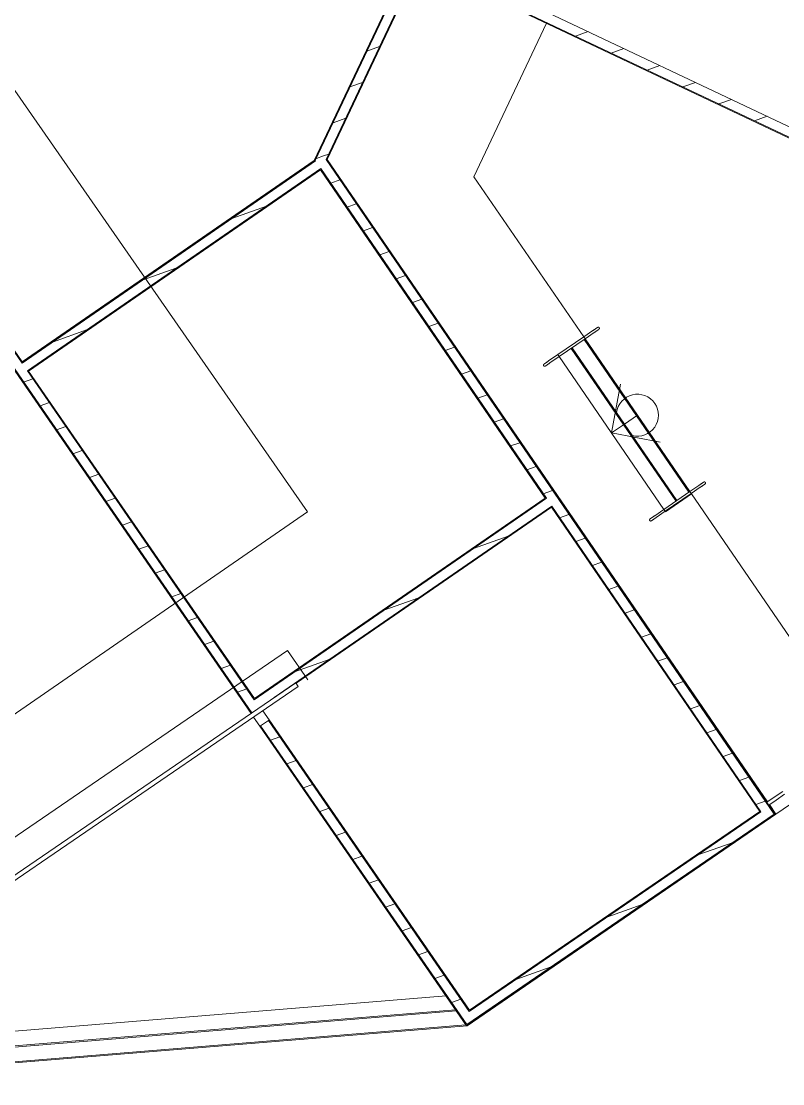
# Model space of a CAD drawing. Header units: metres. Extents: x 286532 to 329498, y 7396783 to 7466136.
# Drawn here: x 325781.35 to 325794.94, y 7397628.46 to 7397647.43 of the extents above; entities that cross this region are included whole.
import ezdxf

# ---------------------------------------------------------------- set-up
doc = ezdxf.new("R2010")
doc.units = ezdxf.units.M
doc.header["$LTSCALE"] = 10
doc.layers.get('0').update_dxf_attribs({"color": 255})
doc.layers.add('_  ARQ-AUX-001', color=1, linetype='Continuous', lineweight=5)
doc.layers.add('_AUXILIAR', color=7, linetype='Continuous', lineweight=30)

# ---------------------------------------------------------------- blocks, each defined once
blk = doc.blocks.new('ESTACAODRONE')
at = {"layer": '_  ARQ-AUX-001'}
for p, q in [((149.4208312352428, -168.4874122056807), (187.9880715914769, -187.2208361802623)), ((160.5899913973408, -178.6851790416986), (170.9488796489313, -194.0373369995505)), ((160.6107912526932, -178.689187258482), (170.9613435011124, -194.0289910305291)), ((160.8465229460271, -178.7346137166023), (166.9250237809028, -187.7431195257232)), ((166.9290679770056, -187.7222953923047), (160.867322800972, -178.7386219343171)), ((173.9199987716274, -180.5931629734114), (172.1772145238356, -184.1811017859727)), ((172.1944691057433, -184.1799104511738), (173.940045064548, -180.5862242328003)), ((172.3900210341671, -184.1664086505771), (174.0929602604592, -180.6605003587902)), ((172.4072756160749, -184.1652173148468), (174.099899002118, -180.6805466515943)), ((174.0929602604592, -180.6605003587902), (187.9137954657199, -187.3737513767555)), ((174.099899002118, -180.6805466515943), (187.9072416900308, -187.3872438929975)), ((175.0243858321337, -184.499161478132), (176.3486518828431, -181.7728426186368)), ((176.8638033333844, -182.0063933378618), (177.0909333413625, -181.927775490659)), ((173.1377718679615, -182.2378957717727), (173.3649631896058, -182.1592567017095)), ((177.4998466978672, -182.3153412922143), (177.7269802846006, -182.2367222062759)), ((178.1358900623501, -182.6242892465669), (178.3630272278387, -182.5456689218928)), ((172.8288239136363, -182.8739391362447), (173.0560152352276, -182.7953000661999)), ((178.771933426833, -182.9332372009194), (178.9990741710769, -182.8546156375097)), ((179.4079767913158, -183.2421851552719), (179.635121114315, -183.1635623531266)), ((172.5198759593112, -183.5099825007167), (172.7470672808496, -183.4313434306902)), ((180.0440201557987, -183.5511331096245), (180.2711680575532, -183.4725090687434)), ((172.1772145238356, -184.1811017859727), (166.9290679770056, -187.7222953923047)), ((172.1944691057433, -184.1799104511738), (172.1979947349173, -184.1851756181568)), ((172.2165919580899, -184.1440653677466), (172.3452415823482, -184.0995351156998)), ((172.3452415830907, -184.0995351154428), (172.4381193264715, -184.0673867951806)), ((172.3900210341671, -184.1664086505771), (180.269051362935, -195.9329353626817)), ((180.2898610541597, -195.9370532203466), (172.4072756160749, -184.1652173148468)), ((172.4072756160749, -184.1652173148468), (180.1533752184478, -195.710715174675)), ((166.9250237809028, -187.7431195257232), (172.1979947349173, -184.1851756181568)), ((167.0201100863051, -187.8840400502086), (172.2925823866972, -184.326432610862)), ((167.0409342182684, -187.888084246777), (172.2884941141238, -184.3472864832729)), ((172.2884941141238, -184.3472864832729), (176.238919567375, -190.2468432411551)), ((172.2925823866972, -184.326432610862), (176.2596997783985, -190.2509170733392)), ((172.4667760589046, -184.5865730613114), (172.6328717504229, -184.5290813814886)), ((176.9556980738416, -187.3777665160596), (175.0243858321337, -184.499161478132)), ((170.6934020795123, -185.200401439985), (171.3174754999916, -184.9843872318611)), ((172.7544062269656, -185.016119327105), (172.9205019184977, -184.9586276472774)), ((173.0420363950265, -185.4456655928986), (173.2081320865724, -185.3881739130662)), ((173.3296665630875, -185.8752118586921), (173.4957622546472, -185.817720178855)), ((169.0832967644654, -186.2868220640833), (169.7073701848715, -186.0708078559846)), ((173.6172967311484, -186.3047581244857), (173.7833924227219, -186.2472664446437)), ((173.9049268992093, -186.7343043902792), (174.0710225907966, -186.6768127104325)), ((180.150974078686, -195.7123230118304), (174.1920871977927, -186.830651040189)), ((167.4731914494184, -187.3732426881815), (168.0972648697515, -187.1572284801081)), ((174.1925570672703, -187.1638506560728), (174.3586527588714, -187.1063589762213)), ((176.9556980736729, -187.3777665164828), (176.490664708554, -187.6897664673259)), ((177.1204527516006, -187.267229391041), (176.9556980736727, -187.3777665164826)), ((176.9556980736729, -187.3777665164828), (176.9790980699862, -187.4126440188667)), ((176.979098069986, -187.4126440188665), (177.1438527479139, -187.3021068934249)), ((174.4801872353312, -187.5933969218663), (174.6462829269461, -187.5359052420101)), ((176.9790980699862, -187.4126440188667), (176.5140647048673, -187.7246439697099)), ((178.5710488524055, -190.322190085426), (176.7307619487983, -187.5792575636879)), ((178.5891639543115, -190.3149981815368), (176.7465813874151, -187.5686439946294)), ((178.8058611981687, -190.1696117762476), (176.9632786312723, -187.4232575893402)), ((178.8216806367273, -190.1589982071891), (176.9790980698308, -187.4126440193504)), ((176.490664708554, -187.689766467326), (176.3259100306261, -187.8003035927675)), ((176.3493100269394, -187.8351810951515), (176.5140647048673, -187.7246439697099)), ((176.5140647048673, -187.7246439697099), (176.490664708554, -187.6897664673259)), ((178.3566472714883, -190.4709981577471), (176.5140647049993, -187.7246439699084)), ((178.3566472714883, -190.4709981577471), (176.5140647049993, -187.7246439699084)), ((167.0201100863051, -187.8840400502086), (171.0081415942404, -193.7944126864895)), ((171.0121857904014, -193.7735885540023), (167.0409342182684, -187.888084246777)), ((174.7678174033922, -188.0229431876599), (174.9339130950209, -187.9654515077988)), ((166.9496575998046, -188.0835619322603), (167.1159088224602, -188.026016417529)), ((177.4353559884476, -189.0978210633621), (177.6061522097443, -188.2305963803083)), ((167.2390766820194, -188.5124889906631), (167.4053279046558, -188.4549434759384)), ((175.0554475714531, -188.4524894534534), (175.2215432630956, -188.3949977735876)), ((167.5284957642342, -188.9414160490659), (167.6947469868514, -188.8838705343479)), ((175.3430777395141, -188.882035719247), (175.5091734311704, -188.8245440393764)), ((177.900389353279, -188.7858211128041), (177.6678726708633, -188.9418210880831)), ((177.6678726708633, -188.9418210880831), (177.4353559884476, -189.0978210633621)), ((177.4353559884476, -189.0978210633621), (178.3025806713849, -189.2686172844842)), ((175.630707907575, -189.3115819850405), (175.7968035992451, -189.2540903051652)), ((167.817914846449, -189.3703431074687), (167.984166069047, -189.3127975927573)), ((175.9183380756359, -189.7411282508341), (176.0844337673198, -189.6836365709539)), ((168.1073339286638, -189.7992701658714), (168.2735851512426, -189.7417246511667)), ((178.8216806368227, -190.1589982065834), (178.9864353147505, -190.0484610811418)), ((168.3967530108786, -190.2281972242742), (168.5630042334383, -190.1706517095761)), ((171.0081415942404, -193.7944126864895), (176.2596997783985, -190.2509170733392)), ((176.238919567375, -190.2468432411551), (171.0121857904014, -193.7735885540023)), ((176.2059682436969, -190.1706745166276), (176.3720639353946, -190.1131828367427)), ((178.8216806368229, -190.1589982065834), (178.356647271704, -190.4709981574266)), ((178.8450806331362, -190.1938757089673), (178.3800472680172, -190.5058756598105)), ((178.849905865849, -190.2010676786304), (178.3848725006101, -190.5130676301196)), ((178.8475320611033, -190.1975295431912), (178.6150153787457, -190.3535295184702)), ((178.8216806368229, -190.1589982065834), (178.8450806331362, -190.1938757089673)), ((179.0098353110638, -190.0833385835257), (178.8450806331359, -190.1938757089673)), ((181.8046078765765, -194.6050267657265), (178.849905865849, -190.2010676786304)), ((171.3660005309503, -193.7580270422623), (176.3542874301784, -190.3921740660444)), ((171.7605003038771, -193.5099331205711), (176.3501991576632, -190.4130279384553)), ((176.3501991576632, -190.4130279384553), (180.0123985036626, -195.8821484567598)), ((176.3542874301784, -190.3921740660444), (180.0332081948873, -195.8862663144246)), ((178.6150153787457, -190.3535295184702), (178.3824986962718, -190.5095294928178)), ((168.6861720930934, -190.657124282677), (168.8524233156338, -190.5995787679855)), ((176.4935984117578, -190.6002207824212), (176.6596941034693, -190.5427291025315)), ((178.1918925937761, -190.5815352828682), (178.356647271704, -190.4709981574266)), ((178.3800472680173, -190.5058756598106), (178.2152925900894, -190.6164127852522)), ((178.3800472680172, -190.5058756598105), (178.356647271704, -190.4709981574266)), ((178.3848725006101, -190.5130676301196), (178.3800472679432, -190.5058756601065)), ((174.9503745596779, -191.1343859422016), (175.5744479801658, -190.9183717340747)), ((176.7812285798188, -191.0297670482147), (176.947324271544, -190.9722753683203)), ((168.9755911753082, -191.0860513410798), (169.1418423978295, -191.028505826395)), ((169.265010257523, -191.5149783994825), (169.4312614800251, -191.4574328848044)), ((177.0688587478797, -191.4593133140083), (177.2349544396188, -191.401821634109)), ((169.5544293397378, -191.9439054578853), (169.7206805622207, -191.8863599432138)), ((177.3564889159406, -191.8888595798018), (177.5225846076935, -191.8313678998978)), ((173.3402692450122, -192.2208065661679), (173.9643426651915, -192.0047923581478)), ((169.8438484219526, -192.3728325162881), (170.0100996444163, -192.3152870016232)), ((177.6441190840016, -192.3184058455954), (177.8102147757683, -192.2609141656866)), ((177.9317492520625, -192.7479521113889), (178.097844943843, -192.6904604314754)), ((170.133267504147, -192.8017595746979), (170.2995187266119, -192.7442140600326)), ((171.6110008500982, -192.9214624422596), (161.8179939029804, -199.4789964227418)), ((171.9664256361204, -193.4522530426672), (171.6110008500982, -192.9214624422596)), ((171.7301639303464, -193.3072271901342), (172.3542373502171, -193.0912129822208)), ((170.4226865862961, -193.2306866331235), (170.5889378088075, -193.1731411184421)), ((178.2193794201235, -193.1774983771825), (178.3854751119177, -193.1200066972641)), ((171.7530714832017, -193.4988389357277), (162.2977497270759, -199.8302542045014)), ((162.3422612844988, -199.896727667295), (171.7975830406246, -193.5653123985214)), ((170.7121056684452, -193.659613691549), (170.8783568910031, -193.6020681768515)), ((171.7975830406246, -193.5653123985214), (171.7530714832017, -193.4988389357277)), ((178.5070095881844, -193.607044642976), (178.6731052799925, -193.5495529630529)), ((171.1598111228086, -193.9923733668402), (171.2716780648334, -194.1581632578745)), ((178.7946397562454, -194.0365909087696), (178.9607354480672, -193.9790992288417)), ((171.105493367475, -194.2694428479299), (170.9936264255084, -194.1036529568955)), ((171.2592142125941, -194.1665092268959), (171.1179572195979, -194.2610968789086)), ((171.2716780648334, -194.1581632578745), (171.2592142125941, -194.1665092268959)), ((171.2592142125941, -194.1665092268959), (174.7890521281515, -199.397826327011)), ((174.7931259596371, -199.3770461166278), (171.2716780648334, -194.1581632578745)), ((171.1179572195979, -194.2610968789086), (171.105493367475, -194.2694428479299)), ((171.105493367475, -194.2694428479299), (174.7388082043035, -199.6541155977175)), ((171.1179572195979, -194.2610968789086), (174.7428820357891, -199.6333353873342)), ((179.0822699243063, -194.4661371745631), (179.248365616142, -194.4086454946304)), ((171.2909438327135, -194.5174678084103), (171.4571950553299, -194.4599222936926)), ((171.580362914877, -194.9463948668309), (171.7466141375243, -194.8888493521025)), ((179.3699000923673, -194.8956834403567), (179.5359957842167, -194.8381917604192)), ((180.3004592351499, -195.9299426935613), (181.9506945010507, -194.8227676814422)), ((171.8697819970405, -195.3753219252514), (172.0360332197188, -195.3177764105123)), ((179.6575302604282, -195.3252297061502), (179.8236259522915, -195.267738026208)), ((180.2745376860929, -195.6295830972388), (180.4268800792453, -195.5275725069104)), ((172.1592010792041, -195.8042489836719), (172.3254523019133, -195.7467034689221)), ((179.9451604284891, -195.7547759719438), (180.1112561203662, -195.6972842919968)), ((180.1429682498102, -195.717683826042), (180.2745376860929, -195.6295830972388)), ((180.3079213541601, -195.679438194334), (180.1763519178774, -195.7675389231373)), ((180.4602637473126, -195.5774276040057), (180.3079213541601, -195.679438194334)), ((174.7388082043035, -199.6541155977175), (180.2898610541597, -195.9370532203466)), ((180.269051362935, -195.9329353626817), (174.7428820357891, -199.6333353873342)), ((174.7505965795135, -199.6534537486732), (180.298059545632, -195.9315526923165)), ((180.0332081948873, -195.8862663144246), (174.7890521281515, -199.397826327011)), ((180.0123985036626, -195.8821484567598), (174.7931259596371, -199.3770461166278)), ((180.298059545632, -195.9315526923165), (180.184402658313, -195.7621480356902)), ((180.1868037980166, -195.7605401985347), (180.3004592351499, -195.9299426935613)), ((172.4486201613676, -196.2331760420924), (172.6148713841077, -196.1756305273319)), ((178.8982361236174, -196.6462594364846), (179.5307146513838, -196.4273359190787)), ((172.7380392435311, -196.662103100513), (172.9042904663022, -196.6045575857417)), ((173.0274583256946, -197.0910301589335), (173.1937095484966, -197.0334846441515)), ((173.3168774078582, -197.519957217354), (173.4831286306911, -197.4624117025613)), ((177.2625598068769, -197.7415311019836), (177.895038333801, -197.5226075848692)), ((173.6062964900217, -197.9488842757745), (173.7725477128856, -197.8913387609711)), ((173.8957155721852, -198.377811334195), (174.06196679508, -198.3202658193809)), ((174.1851346543487, -198.8067383926156), (174.3513858772745, -198.7491928777908)), ((175.6268834901364, -198.8368027674825), (176.2593620162183, -198.6178792506597)), ((162.3953737989068, -199.9760457808152), (174.3787662566174, -199.1186268059537)), ((162.3953737989068, -199.9760457808152), (174.3787662566174, -199.1186268059537)), ((174.4745537365122, -199.2356654510361), (174.6408049594689, -199.1781199362006)), ((162.2101761787198, -200.2700125966221), (174.5585715857451, -199.3864774396643)), ((162.2197504156502, -200.2502288529649), (174.5463384017348, -199.3682540301234)), ((162.0694524907158, -200.5607972741127), (174.7505965795135, -199.6534537486732)), ((162.0790267271805, -200.5410135313869), (174.7272861073143, -199.6360229263082))]:
    blk.add_line(p, q, dxfattribs=at)
at = {"layer": '_  ARQ-AUX-001', "flags": 128}
for points in [[(177.2048230907008, -187.2106236856737), (177.2047556034285, -187.2106689642004), (177.204553249577, -187.2108047273444), (177.2042163528692, -187.2110307579137), (177.203745452268, -187.2113466943077), (177.2031413011138, -187.2117520310954), (177.2024048659197, -187.2122461198244), (177.2015373248249, -187.2128281700583), (177.2005400657101, -187.2134972506408), (177.1994146839771, -187.2142522911857), (177.1981629799966, -187.2150920837891), (177.1967869562279, -187.2160152849622), (177.1952888140156, -187.2170204177798), (177.1936709500676, -187.2181058742441), (177.1919359526212, -187.219269917856), (177.190086597302, -187.2205106863943), (177.1881258426841, -187.2218261948938), (177.1860568255566, -187.2232143388217), (177.1838828559057, -187.2246728974438), (177.1816074116188, -187.2261995373774), (177.1792341329216, -187.2277918163242), (177.1767668165536, -187.2294471869778), (177.1742094096947, -187.231163001098), (177.1715660036503, -187.2329365137484), (177.1688408273063, -187.2347648876871), (177.1660382403633, -187.2366451979057), (177.1631627263627, -187.2385744363091), (177.1602188855135, -187.2405495165273), (177.157211427333, -187.2425672788533), (177.1541451631127, -187.2446244952979), (177.1510249982214, -187.2467178747535), (177.1478559242572, -187.2488440682596), (177.1446430110624, -187.2509996743602), (177.1413913986129, -187.2531812445453), (177.1381062887947, -187.2553852887681), (177.134792937083, -187.2576082810278), (177.1314566441336, -187.2598466650112), (177.1281027473034, -187.2620968597813), (177.1247366121121, -187.2643552655066), (177.1213636236578, -187.2666182692196), (177.1204527516006, -187.267229391041)], [(177.1204527516006, -187.267229391041), (177.1238266652863, -187.2649657665721), (177.1271951814299, -187.2627057634196), (177.130552911124, -187.2604529971063), (177.1338944827175, -187.2582110715777), (177.1372145504086, -187.2559835734365), (177.1405078027973, -187.2537740662044), (177.1437689713822, -187.2515860846217), (177.1469928389894, -187.2494231289923), (177.1501742481183, -187.2472886595837), (177.153308109193, -187.2451860910916), (177.1563894087044, -187.2431187871771), (177.1594132172305, -187.2410900550855), (177.1623746973226, -187.2391031403553), (177.1652691112445, -187.2371612216263), (177.1680918285513, -187.2352674055541), (177.1708383334974, -187.2334247218405), (177.1735042322609, -187.2316361183864), (177.1760852599723, -187.2299044565756), (177.178577287538, -187.2282325066979), (177.1809763282454, -187.2266229435161), (177.1832785441412, -187.2250783419881), (177.185480252171, -187.2236011731469), (177.1875779300717, -187.2221938001475), (177.1895682220062, -187.2208584744864), (177.1914479439318, -187.2195973323998), (177.1932140886945, -187.2184123914462), (177.1948638308395, -187.2173055472781), (177.1963945311312, -187.2162785706102), (177.1978037407758, -187.215333104386), (177.1990892053383, -187.2144706611499), (177.2002488683497, -187.213692620627), (177.2012808745965, -187.2130002275163), (177.202183573089, -187.2123945894988), (177.2029555197021, -187.2118766754664), (177.2035954794859, -187.211447313971), (177.2041024286412, -187.2111071918993), (177.2044755561576, -187.2108568533741), (177.2047142651106, -187.2106966988838), (177.2048181736168, -187.2106269846412)], [(177.2048230907008, -187.2106236856737), (177.2055298135006, -187.2101697596783), (177.2062541231958, -187.2097444581496), (177.2069948610456, -187.2093484614792), (177.2077508420272, -187.2089824031772), (177.2085208567325, -187.208646868859), (177.2093036733021, -187.2083423953079), (177.2100980393965, -187.2080694696165), (177.2109026841995, -187.2078285284078), (177.211716320451, -187.2076199571362), (177.2125376465065, -187.2074440894715), (177.2133653484196, -187.2073012067641), (177.2141981020438, -187.2071915375962), (177.215034575151, -187.2071152574148), (177.2158734295625, -187.2070724882521), (177.2167133232903, -187.2070632985295), (177.2175529126836, -187.2070877029487), (177.2183908545785, -187.2071456624678), (177.2192258084466, -187.2072370843639), (177.22005643854, -187.2073618223815), (177.2208814160275, -187.2075196769664), (177.2216994211214, -187.2077103955849), (177.2225091451879, -187.2079336731279), (177.2233092928412, -187.208189152399), (177.2240985840157, -187.2084764246859), (177.224875756014, -187.2087950304141), (177.2256395655267, -187.2091444598824), (177.2263887906215, -187.2095241540783), (177.227122232698, -187.2099335055721), (177.2278387184054, -187.2103718594886), (177.2285371015194, -187.2108385145551), (177.2292162647759, -187.2113327242231), (177.2298751216588, -187.2118536978625), (177.2305126181374, -187.2124006020267), (177.2311277343535, -187.2129725617855), (177.2317194862522, -187.2135686621255), (177.2322869271569, -187.2141879494132), (177.232829149283, -187.2148294329212), (177.2333452851909, -187.2154920864125), (177.2338345091732, -187.216174849783), (177.2339618400493, -187.216362438709)], [(177.2339618400493, -187.216362438709), (177.2344157660447, -187.2170691615088), (177.2348410675735, -187.2177934712041), (177.2352370642439, -187.2185342090538), (177.2356031225458, -187.2192901900355), (177.235938656864, -187.2200602047407), (177.2362431304151, -187.2208430213104), (177.2365160561066, -187.2216373874048), (177.2367569973153, -187.2224420322078), (177.2369655685868, -187.2232556684592), (177.2371414362516, -187.2240769945148), (177.2372843189589, -187.2249046964279), (177.2373939881269, -187.2257374500521), (177.2374702683082, -187.2265739231592), (177.237513037471, -187.2274127775707), (177.2375222271935, -187.2282526712986), (177.2374978227743, -187.2290922606919), (177.2374398632552, -187.2299302025867), (177.2373484413592, -187.2307651564549), (177.2372237033415, -187.2315957865482), (177.2370658487566, -187.2324207640358), (177.2368751301381, -187.2332387691297), (177.2366518525951, -187.2340484931961), (177.236396373324, -187.2348486408494), (177.2361091010372, -187.235637932024), (177.235790495309, -187.2364151040223), (177.2354410658406, -187.237178913535), (177.2350613716447, -187.2379281386297), (177.2346520201509, -187.2386615807062), (177.2342136662344, -187.2393780664136), (177.2337470111679, -187.2400764495276), (177.2332528014999, -187.2407556127842), (177.2327318278605, -187.241414469667), (177.2321849236964, -187.2420519661457), (177.2316129639375, -187.2426670823617), (177.2310168635975, -187.2432588342605), (177.2303975763098, -187.2438262751652), (177.2297560928019, -187.2443684972913), (177.2290934393105, -187.2448846331992), (177.22841067594, -187.2453738571815), (177.228223087014, -187.2455011880576)], [(177.228223087014, -187.2455011880576), (177.2281555997417, -187.2455464665843), (177.2279532458902, -187.2456822297283), (177.2276163491824, -187.2459082602977), (177.2271454485812, -187.2462241966916), (177.226541297427, -187.2466295334793), (177.225804862233, -187.2471236222084), (177.2249373211382, -187.2477056724423), (177.2239400620233, -187.2483747530247), (177.2228146802903, -187.2491297935696), (177.2215629763098, -187.2499695861731), (177.2201869525412, -187.2508927873461), (177.2186888103288, -187.2518979201638), (177.2170709463809, -187.252983376628), (177.2153359489344, -187.2541474202399), (177.2134865936152, -187.2553881887782), (177.2115258389973, -187.2567036972777), (177.2094568218699, -187.2580918412056), (177.2072828522189, -187.2595503998277), (177.2050074079321, -187.2610770397613), (177.2026341292348, -187.2626693187082), (177.2001668128668, -187.2643246893617), (177.197609406008, -187.2660405034819), (177.1949659999636, -187.2678140161323), (177.1922408236195, -187.269642390071), (177.1894382366766, -187.2715227002896), (177.1865627226759, -187.273451938693), (177.1836188818267, -187.2754270189112), (177.1806114236462, -187.2774447812373), (177.177545159426, -187.2795019976818), (177.1744249945346, -187.2815953771374), (177.1712559205704, -187.2837215706436), (177.1680430073757, -187.2858771767441), (177.1647913949261, -187.2880587469292), (177.161506285108, -187.290262791152), (177.1581929333962, -187.2924857834118), (177.1548566404468, -187.2947241673951), (177.1515027436167, -187.2969743621653), (177.1481366084253, -187.2992327678905), (177.144763619971, -187.3014957716036), (177.1438527479139, -187.3021068934249)], [(177.1438527479139, -187.3021068934249), (177.1472266615996, -187.2998432689561), (177.1505951777431, -187.2975832658036), (177.1539529074373, -187.2953304994902), (177.1572944790307, -187.2930885739616), (177.1606145467218, -187.2908610758204), (177.1639077991105, -187.2886515685883), (177.1671689676955, -187.2864635870057), (177.1703928353026, -187.2843006313763), (177.1735742444315, -187.2821661619676), (177.1767081055062, -187.2800635934755), (177.1797894050176, -187.2779962895611), (177.1828132135437, -187.2759675574694), (177.1857746936358, -187.2739806427392), (177.1886691075578, -187.2720387240102), (177.1914918248645, -187.270144907938), (177.1942383298107, -187.2683022242244), (177.1969042285741, -187.2665136207703), (177.1994852562855, -187.2647819589596), (177.2019772838512, -187.2631100090818), (177.2043763245586, -187.2615004459), (177.2066785404544, -187.259955844372), (177.2088802484842, -187.2584786755308), (177.2109779263849, -187.2570713025314), (177.2129682183194, -187.2557359768703), (177.2148479402451, -187.2544748347837), (177.2166140850078, -187.2532898938301), (177.2182638271528, -187.252183049662), (177.2197945274445, -187.2511560729941), (177.221203737089, -187.2502106067699), (177.2224892016515, -187.2493481635339), (177.2236488646629, -187.2485701230109), (177.2246808709098, -187.2478777299002), (177.2255835694023, -187.2472720918828), (177.2263555160154, -187.2467541778503), (177.2269954757991, -187.2463248163549), (177.2275024249545, -187.2459846942832), (177.2278755524708, -187.2457343557581), (177.2281142614238, -187.2455742012677), (177.22821816993, -187.2455044870251)], [(176.2358009384907, -187.8860480474834), (176.2353470124953, -187.8853413246836), (176.2349217109665, -187.8846170149883), (176.2345257142961, -187.8838762771386), (176.2341596559942, -187.8831202961569), (176.233824121676, -187.8823502814516), (176.2335196481248, -187.8815674648821), (176.2332467224334, -187.8807730987876), (176.2330057812247, -187.8799684539846), (176.2327972099532, -187.8791548177332), (176.2326213422884, -187.8783334916776), (176.2324784595811, -187.8775057897645), (176.2323687904131, -187.8766730361403), (176.2322925102318, -187.8758365630332), (176.232249741069, -187.8749977086217), (176.2322405513465, -187.8741578148938), (176.2322649557656, -187.8733182255006), (176.2323229152848, -187.8724802836057), (176.2324143371808, -187.8716453297376), (176.2325390751985, -187.8708146996442), (176.2326969297834, -187.8699897221566), (176.2328876484019, -187.8691717170628), (176.2331109259449, -187.8683619929963), (176.233366405216, -187.867561845343), (176.2336536775028, -187.8667725541684), (176.233972283231, -187.8659953821701), (176.2343217126994, -187.8652315726574), (176.2347014068953, -187.8644823475627), (176.235110758389, -187.8637489054862), (176.2355491123056, -187.8630324197788), (176.2360157673721, -187.8623340366648), (176.2365099770401, -187.8616548734083), (176.2370309506795, -187.8609960165254), (176.2375778548436, -187.8603585200467), (176.2381498146025, -187.8597434038307), (176.2387459149425, -187.8591516519319), (176.2393652022302, -187.8585842110272), (176.2400066857381, -187.8580419889011), (176.2406693392294, -187.8575258529932), (176.2413521025999, -187.8570366290109), (176.241539691526, -187.8569092981348)], [(176.2649396878392, -187.8917868005187), (176.2642329650394, -187.8922407265141), (176.2635086553442, -187.8926660280428), (176.2627679174944, -187.8930620247132), (176.2620119365128, -187.8934280830152), (176.2612419218075, -187.8937636173334), (176.2604591052379, -187.8940680908845), (176.2596647391434, -187.8943410165759), (176.2588600943405, -187.8945819577847), (176.258046458089, -187.8947905290562), (176.2572251320335, -187.894966396721), (176.2563974301203, -187.8951092794283), (176.2555646764961, -187.8952189485962), (176.254728203389, -187.8952952287776), (176.2538893489775, -187.8953379979403), (176.2530494552497, -187.8953471876629), (176.2522098658564, -187.8953227832437), (176.2513719239615, -187.8952648237246), (176.2505369700934, -187.8951734018285), (176.24970634, -187.8950486638109), (176.2488813625124, -187.894890809226), (176.2480633574186, -187.8947000906075), (176.2472536333521, -187.8944768130645), (176.2464534856989, -187.8942213337934), (176.2456641945243, -187.8939340615066), (176.2448870225259, -187.8936154557783), (176.2441232130133, -187.89326602631), (176.2433739879185, -187.8928863321141), (176.242640545842, -187.8924769806203), (176.2419240601346, -187.8920386267038), (176.2412256770207, -187.8915719716373), (176.2405465137641, -187.8910777619693), (176.2398876568812, -187.8905567883298), (176.2392501604026, -187.8900098841657), (176.2386350441865, -187.8894379244069), (176.2380432922878, -187.8888418240669), (176.2374758513831, -187.8882225367792), (176.236933629257, -187.8875810532712), (176.2364174933491, -187.8869183997799), (176.2359282693667, -187.8862356364094), (176.2358009384907, -187.8860480474834)], [(176.241539691526, -187.8569092981348), (176.2416071787982, -187.8568640196081), (176.2418095326498, -187.8567282564641), (176.2421464293576, -187.8565022258947), (176.2426173299588, -187.8561862895008), (176.243221481113, -187.8557809527131), (176.243957916307, -187.855286863984), (176.2448254574018, -187.8547048137502), (176.2458227165166, -187.8540357331677), (176.2469480982497, -187.8532806926228), (176.2481998022302, -187.8524409000193), (176.2495758259988, -187.8515176988463), (176.2510739682111, -187.8505125660286), (176.2526918321591, -187.8494271095644), (176.2544268296056, -187.8482630659525), (176.2562761849248, -187.8470222974142), (176.2582369395426, -187.8457067889147), (176.2603059566701, -187.8443186449868), (176.2624799263211, -187.8428600863647), (176.2647553706079, -187.8413334464311), (176.2671286493052, -187.8397411674843), (176.2695959656731, -187.8380857968307), (176.272153372532, -187.8363699827104), (176.2747967785764, -187.8345964700601), (176.2775219549205, -187.8327680961214), (176.2803245418635, -187.8308877859028), (176.283200055864, -187.8289585474994), (176.2861438967133, -187.8269834672812), (176.2891513548938, -187.8249657049552), (176.292217619114, -187.8229084885106), (176.2953377840054, -187.820815109055), (176.2985068579696, -187.8186889155488), (176.3017197711643, -187.8165333094483), (176.3049713836139, -187.8143517392632), (176.308256493432, -187.8121476950404), (176.3115698451438, -187.8099247027806), (176.3149061380932, -187.8076863187973), (176.3182600349233, -187.8054361240271), (176.3216261701147, -187.8031777183019), (176.3249991585689, -187.8009147145888), (176.3259100306261, -187.8003035927675)], [(176.3259100306261, -187.8003035927675), (176.3225361169404, -187.8025672172363), (176.3191676007969, -187.8048272203889), (176.3158098711027, -187.8070799867022), (176.3124682995092, -187.8093219122308), (176.3091482318182, -187.811549410372), (176.3058549794295, -187.8137589176041), (176.3025938108445, -187.8159468991867), (176.2993699432374, -187.8181098548162), (176.2961885341085, -187.8202443242248), (176.2930546730337, -187.8223468927169), (176.2899733735224, -187.8244141966314), (176.2869495649963, -187.826442928723), (176.2839880849041, -187.8284298434532), (176.2810936709822, -187.8303717621822), (176.2782709536754, -187.8322655782544), (176.2755244487293, -187.834108261968), (176.2728585499659, -187.8358968654221), (176.2702775222544, -187.8376285272329), (176.2677854946888, -187.8393004771107), (176.2653864539814, -187.8409100402924), (176.2630842380856, -187.8424546418204), (176.2608825300558, -187.8439318106616), (176.2587848521551, -187.8453391836611), (176.2567945602206, -187.8466745093222), (176.254914838295, -187.8479356514087), (176.2531486935322, -187.8491205923624), (176.2514989513872, -187.8502274365304), (176.2499682510955, -187.8512544131983), (176.248559041451, -187.8521998794225), (176.2472735768885, -187.8530623226586), (176.2461139138771, -187.8538403631815), (176.2450819076302, -187.8545327562922), (176.2441792091377, -187.8551383943097), (176.2434072625246, -187.8556563083421), (176.2427673027408, -187.8560856698375), (176.2422603535855, -187.8564257919092), (176.2418872260692, -187.8566761304343), (176.2416485171161, -187.8568362849247), (176.2415446086099, -187.8569059991673)], [(176.2649396878392, -187.8917868005187), (176.2650071751115, -187.8917415219921), (176.265209528963, -187.891605758848), (176.2655464256708, -187.8913797282787), (176.266017326272, -187.8910637918847), (176.2666214774262, -187.890658455097), (176.2673579126202, -187.890164366368), (176.268225453715, -187.8895823161341), (176.2692227128299, -187.8889132355516), (176.2703480945629, -187.8881581950068), (176.2715997985434, -187.8873184024033), (176.2729758223121, -187.8863952012302), (176.2744739645244, -187.8853900684126), (176.2760918284723, -187.8843046119484), (176.2778268259188, -187.8831405683364), (176.279676181238, -187.8818997997981), (176.2816369358559, -187.8805842912986), (176.2837059529833, -187.8791961473707), (176.2858799226343, -187.8777375887486), (176.2881553669212, -187.8762109488151), (176.2905286456184, -187.8746186698682), (176.2929959619864, -187.8729632992146), (176.2955533688453, -187.8712474850944), (176.2981967748896, -187.869473972444), (176.3009219512338, -187.8676455985053), (176.3037245381767, -187.8657652882867), (176.3066000521773, -187.8638360498833), (176.3095438930265, -187.8618609696651), (176.312551351207, -187.8598432073391), (176.3156176154272, -187.8577859908945), (176.3187377803186, -187.8556926114389), (176.3219068542828, -187.8535664179328), (176.3251197674776, -187.8514108118322), (176.3283713799271, -187.8492292416471), (176.3316564897453, -187.8470251974244), (176.334969841457, -187.8448022051646), (176.3383061344064, -187.8425638211812), (176.3416600312366, -187.8403136264111), (176.3450261664279, -187.8380552206858), (176.3483991548822, -187.8357922169727), (176.3493100269394, -187.8351810951515)], [(176.3493100269394, -187.8351810951515), (176.3459361132537, -187.8374447196203), (176.3425675971101, -187.8397047227728), (176.339209867416, -187.8419574890861), (176.3358682958225, -187.8441994146147), (176.3325482281314, -187.846426912756), (176.3292549757427, -187.848636419988), (176.3259938071578, -187.8508244015707), (176.3227699395506, -187.8529873572001), (176.3195885304217, -187.8551218266088), (176.316454669347, -187.8572243951008), (176.3133733698357, -187.8592916990153), (176.3103495613096, -187.8613204311069), (176.3073880812174, -187.8633073458371), (176.3044936672955, -187.8652492645661), (176.3016709499887, -187.8671430806383), (176.2989244450425, -187.8689857643519), (176.2962585462791, -187.8707743678061), (176.2936775185677, -187.8725060296168), (176.291185491002, -187.8741779794946), (176.2887864502946, -187.8757875426764), (176.2864842343988, -187.8773321442043), (176.284282526369, -187.8788093130455), (176.2821848484683, -187.8802166860449), (176.2801945565338, -187.881552011706), (176.2783148346082, -187.8828131537926), (176.2765486898454, -187.8839980947463), (176.2748989477005, -187.8851049389144), (176.2733682474088, -187.8861319155823), (176.2719590377642, -187.8870773818064), (176.2706735732017, -187.8879398250425), (176.2695139101903, -187.8887178655654), (176.2684819039434, -187.8894102586761), (176.2675792054509, -187.8900158966936), (176.2668072588379, -187.890533810726), (176.2661672990541, -187.8909631722215), (176.2656603498988, -187.8913032942931), (176.2652872223824, -187.8915536328183), (176.2650485134294, -187.8917137873086), (176.2649446049232, -187.8917835015513)], [(179.0708056538507, -189.9918553757745), (179.0707381665785, -189.9919006543012), (179.0705358127269, -189.9920364174452), (179.0701989160191, -189.9922624480145), (179.0697280154179, -189.9925783844085), (179.0691238642637, -189.9929837211962), (179.0683874290697, -189.9934778099253), (179.0675198879749, -189.9940598601592), (179.06652262886, -189.9947289407416), (179.065397247127, -189.9954839812865), (179.0641455431465, -189.99632377389), (179.0627695193778, -189.997246975063), (179.0612713771656, -189.9982521078807), (179.0596535132176, -189.9993375643449), (179.0579185157711, -190.0005016079568), (179.0560691604519, -190.0017423764951), (179.054108405834, -190.0030578849946), (179.0520393887066, -190.0044460289225), (179.0498654190556, -190.0059045875446), (179.0475899747688, -190.0074312274782), (179.0452166960715, -190.0090235064251), (179.0427493797035, -190.0106788770786), (179.0401919728446, -190.0123946911988), (179.0375485668003, -190.0141682038493), (179.0348233904562, -190.0159965777879), (179.0320208035132, -190.0178768880066), (179.0291452895127, -190.0198061264099), (179.0262014486634, -190.0217812066281), (179.0231939904829, -190.0237989689541), (179.0201277262626, -190.0258561853987), (179.0170075613713, -190.0279495648543), (179.0138384874071, -190.0300757583605), (179.0106255742124, -190.032231364461), (179.0073739617628, -190.0344129346462), (179.0040888519447, -190.0366169788689), (179.0007755002329, -190.0388399711287), (178.9974392072835, -190.041078355112), (178.9940853104534, -190.0433285498822), (178.990719175262, -190.0455869556074), (178.9873461868077, -190.0478499593204), (178.9864353147505, -190.0484610811418)], [(178.9864353147505, -190.0484610811418), (178.9898092284363, -190.046197456673), (178.9931777445798, -190.0439374535204), (178.9965354742739, -190.0416846872071), (178.9998770458674, -190.0394427616785), (179.0031971135585, -190.0372152635373), (179.0064903659472, -190.0350057563052), (179.0097515345321, -190.0328177747226), (179.0129754021393, -190.0306548190931), (179.0161568112682, -190.0285203496845), (179.0192906723429, -190.0264177811924), (179.0223719718543, -190.0243504772779), (179.0253957803804, -190.0223217451863), (179.0283572604725, -190.0203348304561), (179.0312516743945, -190.0183929117271), (179.0340743917012, -190.0164990956549), (179.0368208966474, -190.0146564119413), (179.0394867954108, -190.0128678084872), (179.0420678231222, -190.0111361466764), (179.0445598506879, -190.0094641967987), (179.0469588913953, -190.0078546336169), (179.0492611072911, -190.0063100320889), (179.0514628153209, -190.0048328632477), (179.0535604932217, -190.0034254902483), (179.0555507851561, -190.0020901645872), (179.0574305070817, -190.0008290225006), (179.0591966518445, -189.9996440815469), (179.0608463939895, -189.9985372373789), (179.0623770942812, -189.997510260711), (179.0637863039257, -189.9965647944868), (179.0650717684882, -189.9957023512507), (179.0662314314996, -189.9949243107279), (179.0672634377465, -189.9942319176171), (179.068166136239, -189.9936262795997), (179.0689380828521, -189.9931083655672), (179.0695780426358, -189.9926790040718), (179.0700849917912, -189.9923388820001), (179.0704581193075, -189.992088543475), (179.0706968282605, -189.9919283889846), (179.0708007367668, -189.991858674742)], [(179.0942056501639, -190.0267328781584), (179.0941381628917, -190.0267781566851), (179.0939358090401, -190.0269139198291), (179.0935989123323, -190.0271399503985), (179.0931280117311, -190.0274558867924), (179.092523860577, -190.0278612235801), (179.0917874253829, -190.0283553123092), (179.0909198842881, -190.0289373625431), (179.0899226251733, -190.0296064431255), (179.0887972434402, -190.0303614836704), (179.0875455394597, -190.0312012762739), (179.0861695156911, -190.0321244774469), (179.0846713734788, -190.0331296102646), (179.0830535095308, -190.0342150667288), (179.0813185120843, -190.0353791103408), (179.0794691567652, -190.036619878879), (179.0775084021473, -190.0379353873786), (179.0754393850198, -190.0393235313065), (179.0732654153688, -190.0407820899285), (179.070989971082, -190.0423087298621), (179.0686166923848, -190.043901008809), (179.0661493760168, -190.0455563794625), (179.0635919691579, -190.0472721935828), (179.0609485631135, -190.0490457062332), (179.0582233867694, -190.0508740801718), (179.0554207998265, -190.0527543903904), (179.0525452858259, -190.0546836287938), (179.0496014449766, -190.056658709012), (179.0465939867962, -190.0586764713381), (179.0435277225759, -190.0607336877826), (179.0404075576845, -190.0628270672382), (179.0372384837204, -190.0649532607443), (179.0340255705256, -190.067108866845), (179.030773958076, -190.06929043703), (179.0274888482579, -190.0714944812528), (179.0241754965462, -190.0737174735126), (179.0208392035967, -190.075955857496), (179.0174853067666, -190.0782060522661), (179.0141191715753, -190.0804644579914), (179.0107461831209, -190.0827274617044), (179.0098353110638, -190.0833385835257)], [(179.0098353110638, -190.0833385835257), (179.0132092247495, -190.0810749590569), (179.016577740893, -190.0788149559044), (179.0199354705872, -190.076562189591), (179.0232770421807, -190.0743202640624), (179.0265971098718, -190.0720927659212), (179.0298903622604, -190.0698832586891), (179.0331515308454, -190.0676952771065), (179.0363753984525, -190.065532321477), (179.0395568075814, -190.0633978520684), (179.0426906686562, -190.0612952835764), (179.0457719681675, -190.0592279796619), (179.0487957766936, -190.0571992475703), (179.0517572567858, -190.0552123328401), (179.0546516707077, -190.053270414111), (179.0574743880145, -190.0513765980388), (179.0602208929606, -190.0495339143253), (179.062886791724, -190.0477453108711), (179.0654678194355, -190.0460136490604), (179.0679598470011, -190.0443416991826), (179.0703588877086, -190.0427321360008), (179.0726611036043, -190.0411875344729), (179.0748628116342, -190.0397103656316), (179.0769604895349, -190.0383029926322), (179.0789507814693, -190.0369676669711), (179.080830503395, -190.0357065248845), (179.0825966481577, -190.0345215839309), (179.0842463903027, -190.0334147397628), (179.0857770905944, -190.0323877630949), (179.087186300239, -190.0314422968708), (179.0884717648015, -190.0305798536347), (179.0896314278128, -190.0298018131118), (179.0906634340597, -190.029109420001), (179.0915661325522, -190.0285037819836), (179.0923380791653, -190.0279858679511), (179.0929780389491, -190.0275565064557), (179.0934849881044, -190.027216384384), (179.0938581156208, -190.0269660458589), (179.0940968245738, -190.0268058913685), (179.09420073308, -190.0267361771259)], [(179.0999444031993, -189.9975941288099), (179.0994625789221, -189.9969061235112), (179.0989536271791, -189.9962379363755), (179.0984183621846, -189.9955906363595), (179.0978576402483, -189.9949652590053), (179.0972723584058, -189.9943628047832), (179.0966634529831, -189.9937842374913), (179.0960318980989, -189.993230482714), (179.0953787041065, -189.9927024263408), (179.0947049159768, -189.9922009131492), (179.0940116116272, -189.9917267454534), (179.0932999001966, -189.9912806818205), (179.0925709202716, -189.9908634358571), (179.0918258380645, -189.9904756750679), (179.0910658455479, -189.9901180197873), (179.0902921585477, -189.9897910421875), (179.0895060147981, -189.9894952653629), (179.0887086719614, -189.9892311624934), (179.0879014056159, -189.9889991560871), (179.0870855072158, -189.9887996173049), (179.0862622820242, -189.9886328653662), (179.085433047026, -189.9884991670385), (179.0845991288203, -189.9883987362108), (179.0837618614983, -189.9883317335508), (179.082922584509, -189.9882982662485), (179.0820826405167, -189.9882983878445), (179.0812433732525, -189.9883320981442), (179.0804061253651, -189.9883993432184), (179.0795722362724, -189.9885000154893), (179.0787430400191, -189.9886339539026), (179.0779198631424, -189.9888009441857), (179.0771040225496, -189.9890007191895), (179.0762968234116, -189.9892329593168), (179.075499557075, -189.9894972930327), (179.0747134989956, -189.98979329746), (179.0739399066989, -189.9901204990544), (179.0731800177673, -189.9904783743633), (179.0724350478612, -189.9908663508626), (179.0717061887735, -189.9912838078727), (179.0709946065231, -189.9917300775512), (179.0708056538507, -189.9918553757745)], [(179.0942056501639, -190.0267328781584), (179.0948936554626, -190.0262510538812), (179.0955618425983, -190.0257421021383), (179.0962091426142, -190.0252068371437), (179.0968345199685, -190.0246461152074), (179.0974369741906, -190.0240608333649), (179.0980155414825, -190.0234519279422), (179.0985692962598, -190.0228203730581), (179.099097352633, -190.0221671790657), (179.0995988658246, -190.021493390936), (179.1000730335204, -190.0208000865863), (179.1005190971533, -190.0200883751558), (179.1009363431167, -190.0193593952307), (179.1013241039059, -190.0186143130236), (179.1016817591865, -190.017854320507), (179.1020087367863, -190.0170806335069), (179.1023045136109, -190.0162944897573), (179.1025686164804, -190.0154971469205), (179.1028006228867, -190.0146898805751), (179.1030001616689, -190.0138739821749), (179.1031669136076, -190.0130507569834), (179.1033006119353, -190.0122215219852), (179.103401042763, -190.0113876037795), (179.103468045423, -190.0105503364574), (179.1035015127253, -190.0097110594681), (179.1035013911293, -190.0088711154758), (179.1034676808296, -190.0080318482117), (179.1034004357554, -190.0071946003242), (179.1032997634845, -190.0063607112316), (179.1031658250711, -190.0055315149783), (179.1029988347881, -190.0047083381016), (179.1027990597843, -190.0038924975088), (179.102566819657, -190.0030852983708), (179.102302485941, -190.0022880320341), (179.1020064815138, -190.0015019739548), (179.1016792799194, -190.000728381658), (179.1013214046104, -189.9999684927265), (179.1009334281111, -189.9992235228204), (179.1005159711011, -189.9984946637326), (179.1000697014225, -189.9977830814823), (179.0999444031993, -189.9975941288099)], [(178.107522254676, -190.6381409882355), (178.1075897419483, -190.6380957097088), (178.1077920957998, -190.6379599465648), (178.1081289925076, -190.6377339159954), (178.1085998931088, -190.6374179796015), (178.109204044263, -190.6370126428138), (178.109940479457, -190.6365185540847), (178.1108080205518, -190.6359365038509), (178.1118052796666, -190.6352674232684), (178.1129306613997, -190.6345123827235), (178.1141823653802, -190.63367259012), (178.1155583891489, -190.632749388947), (178.1170565313611, -190.6317442561293), (178.1186743953091, -190.6306587996651), (178.1204093927556, -190.6294947560532), (178.1222587480748, -190.6282539875149), (178.1242195026927, -190.6269384790154), (178.1262885198201, -190.6255503350875), (178.1284624894711, -190.6240917764654), (178.130737933758, -190.6225651365318), (178.1331112124552, -190.6209728575849), (178.1355785288231, -190.6193174869314), (178.138135935682, -190.6176016728111), (178.1407793417264, -190.6158281601607), (178.1435045180705, -190.6139997862221), (178.1463071050134, -190.6121194760034), (178.1491826190141, -190.6101902376001), (178.1521264598633, -190.6082151573819), (178.1551339180438, -190.6061973950559), (178.158200182264, -190.6041401786113), (178.1613203471554, -190.6020467991557), (178.1644894211196, -190.5999206056496), (178.1677023343143, -190.597764999549), (178.1709539467639, -190.5955834293638), (178.1742390565821, -190.5933793851411), (178.1775524082938, -190.5911563928814), (178.1808887012432, -190.588918008898), (178.1842425980733, -190.5866678141278), (178.1876087332647, -190.5844094084026), (178.190981721719, -190.5821464046896), (178.1918925937761, -190.5815352828682)], [(178.1918925937761, -190.5815352828682), (178.1885186800905, -190.5837989073371), (178.1851501639469, -190.5860589104896), (178.1817924342527, -190.5883116768028), (178.1784508626593, -190.5905536023315), (178.1751307949681, -190.5927811004727), (178.1718375425795, -190.5949906077048), (178.1685763739946, -190.5971785892875), (178.1653525063874, -190.5993415449169), (178.1621710972585, -190.6014760143255), (178.1590372361838, -190.6035785828176), (178.1559559366724, -190.605645886732), (178.1529321281463, -190.6076746188237), (178.1499706480541, -190.6096615335539), (178.1470762341322, -190.6116034522829), (178.1442535168255, -190.6134972683551), (178.1415070118794, -190.6153399520686), (178.1388411131159, -190.6171285555228), (178.1362600854045, -190.6188602173336), (178.1337680578388, -190.6205321672114), (178.1313690171314, -190.6221417303931), (178.1290668012356, -190.623686331921), (178.1268650932058, -190.6251635007623), (178.1247674153051, -190.6265708737618), (178.1227771233706, -190.6279061994228), (178.1208974014449, -190.6291673415094), (178.1191312566822, -190.6303522824631), (178.1174815145372, -190.6314591266311), (178.1159508142455, -190.632486103299), (178.114541604601, -190.6334315695232), (178.1132561400385, -190.6342940127593), (178.1120964770271, -190.6350720532822), (178.1110644707802, -190.635764446393), (178.1101617722877, -190.6363700844103), (178.1093898256746, -190.6368879984427), (178.1087498658909, -190.6373173599382), (178.1082429167355, -190.6376574820099), (178.1078697892192, -190.637907820535), (178.1076310802661, -190.6380679750254), (178.10752717176, -190.638137689268)], [(178.1309222509892, -190.6730184906194), (178.1309897382615, -190.6729732120927), (178.131192092113, -190.6728374489487), (178.1315289888208, -190.6726114183794), (178.131999889422, -190.6722954819854), (178.1326040405762, -190.6718901451977), (178.1333404757703, -190.6713960564687), (178.134208016865, -190.6708140062348), (178.1352052759799, -190.6701449256523), (178.1363306577129, -190.6693898851074), (178.1375823616934, -190.668550092504), (178.1389583854621, -190.6676268913309), (178.1404565276744, -190.6666217585132), (178.1420743916223, -190.665536302049), (178.1438093890688, -190.6643722584371), (178.145658744388, -190.6631314898988), (178.1476194990059, -190.6618159813993), (178.1496885161333, -190.6604278374714), (178.1518624857843, -190.6589692788493), (178.1541379300712, -190.6574426389158), (178.1565112087684, -190.6558503599688), (178.1589785251364, -190.6541949893153), (178.1615359319953, -190.6524791751951), (178.1641793380396, -190.6507056625447), (178.1669045143838, -190.648877288606), (178.1697071013267, -190.6469969783874), (178.1725826153273, -190.645067739984), (178.1755264561765, -190.6430926597658), (178.178533914357, -190.6410748974398), (178.1816001785773, -190.6390176809952), (178.1847203434686, -190.6369243015396), (178.1878894174328, -190.6347981080335), (178.1911023306276, -190.6326425019329), (178.1943539430771, -190.6304609317478), (178.1976390528953, -190.6282568875251), (178.200952404607, -190.6260338952653), (178.2042886975564, -190.6237955112819), (178.2076425943866, -190.6215453165117), (178.2110087295779, -190.6192869107865), (178.2143817180322, -190.6170239070734), (178.2152925900894, -190.6164127852522)], [(178.2152925900894, -190.6164127852522), (178.2119186764037, -190.618676409721), (178.2085501602602, -190.6209364128735), (178.205192430566, -190.6231891791868), (178.2018508589725, -190.6254311047154), (178.1985307912814, -190.6276586028567), (178.1952375388927, -190.6298681100887), (178.1919763703078, -190.6320560916714), (178.1887525027007, -190.6342190473008), (178.1855710935717, -190.6363535167094), (178.182437232497, -190.6384560852015), (178.1793559329856, -190.6405233891159), (178.1763321244595, -190.6425521212076), (178.1733706443674, -190.6445390359378), (178.1704762304455, -190.6464809546668), (178.1676535131387, -190.648374770739), (178.1649070081926, -190.6502174544526), (178.1622411094291, -190.6520060579068), (178.1596600817177, -190.6537377197175), (178.157168054152, -190.6554096695953), (178.1547690134446, -190.657019232777), (178.1524667975489, -190.658563834305), (178.150265089519, -190.6600410031462), (178.1481674116183, -190.6614483761457), (178.1461771196838, -190.6627837018067), (178.1442973977582, -190.6640448438933), (178.1425312529954, -190.665229784847), (178.1408815108505, -190.666336629015), (178.1393508105588, -190.667363605683), (178.1379416009142, -190.6683090719071), (178.1366561363517, -190.6691715151432), (178.1354964733403, -190.6699495556661), (178.1344644670934, -190.6706419487768), (178.1335617686009, -190.6712475867943), (178.1327898219879, -190.6717655008267), (178.1321498622041, -190.6721948623221), (178.1316429130488, -190.6725349843938), (178.1312697855324, -190.672785322919), (178.1310310765794, -190.6729454774093), (178.1309271680732, -190.6730151916519)], [(178.107522254676, -190.6381409882355), (178.1068342493774, -190.6386228125127), (178.1061660622417, -190.6391317642557), (178.1055187622257, -190.6396670292502), (178.1048933848714, -190.6402277511864), (178.1042909306493, -190.640813033029), (178.1037123633575, -190.6414219384517), (178.1031586085801, -190.6420534933358), (178.1026305522069, -190.6427066873282), (178.1021290390154, -190.6433804754579), (178.1016548713195, -190.6440737798076), (178.1012088076866, -190.6447854912382), (178.1007915617233, -190.6455144711632), (178.100403800934, -190.6462595533703), (178.1000461456534, -190.6470195458869), (178.0997191680536, -190.6477932328871), (178.099423391229, -190.6485793766366), (178.0991592883595, -190.6493767194734), (178.0989272819532, -190.6501839858188), (178.098727743171, -190.650999884219), (178.0985609912323, -190.6518231094105), (178.0984272929047, -190.6526523444087), (178.0983268620769, -190.6534862626145), (178.0982598594169, -190.6543235299365), (178.0982263921146, -190.6551628069257), (178.0982265137106, -190.6560027509181), (178.0982602240103, -190.6568420181823), (178.0983274690845, -190.6576792660697), (178.0984281413554, -190.6585131551624), (178.0985620797688, -190.6593423514156), (178.0987290700518, -190.6601655282924), (178.0989288450557, -190.6609813688852), (178.0991610851829, -190.6617885680232), (178.0994254188989, -190.6625858343598), (178.0997214233261, -190.6633718924392), (178.1000486249205, -190.6641454847359), (178.1004065002295, -190.6649053736675), (178.1007944767288, -190.6656503435736), (178.1012119337388, -190.6663792026613), (178.1016582034174, -190.6670907849116), (178.1017835016407, -190.6672797375841)], [(178.1017835016407, -190.6672797375841), (178.1022653259178, -190.6679677428827), (178.1027742776608, -190.6686359300184), (178.1033095426553, -190.6692832300344), (178.1038702645916, -190.6699086073886), (178.1044555464342, -190.6705110616107), (178.1050644518569, -190.6710896289026), (178.105696006741, -190.6716433836799), (178.1063492007334, -190.6721714400531), (178.1070229888631, -190.6726729532447), (178.1077162932127, -190.6731471209405), (178.1084280046433, -190.6735931845735), (178.1091569845683, -190.6740104305368), (178.1099020667754, -190.674398191326), (178.110662059292, -190.6747558466066), (178.1114357462922, -190.6750828242065), (178.1122218900418, -190.675378601031), (178.1130192328786, -190.6756427039006), (178.113826499224, -190.6758747103068), (178.1146423976242, -190.6760742490891), (178.1154656228157, -190.6762410010278), (178.1162948578139, -190.6763746993554), (178.1171287760196, -190.6764751301831), (178.1179660433416, -190.6765421328431), (178.1188053203309, -190.6765756001454), (178.1196452643232, -190.6765754785494), (178.1204845315874, -190.6765417682497), (178.1213217794748, -190.6764745231755), (178.1221556685675, -190.6763738509047), (178.1229848648208, -190.6762399124912), (178.1238080416975, -190.6760729222082), (178.1246238822903, -190.6758731472044), (178.1254310814283, -190.6756409070771), (178.1262283477649, -190.6753765733611), (178.1270144058443, -190.675080568934), (178.1277879981411, -190.6747533673395), (178.1285478870726, -190.6743954920306), (178.1292928569787, -190.6740075155313), (178.1300217160664, -190.6735900585213), (178.1307332983168, -190.6731437888427), (178.1309222509892, -190.6730184906194)]]:
    blk.add_lwpolyline(points, dxfattribs=at)
at = {"layer": '_  ARQ-AUX-001'}
for radius, start, end in [(0.3750000000000009, 33.85843057701013, 172.1903267437319), (0.3750000000000012, 255.5265344713019, 33.85843057701013)]:
    blk.add_arc((177.900389353279, -188.7858211128041), radius, start, end, dxfattribs=at)

msp = doc.modelspace()

# ---------------------------------------------------------------- hatches: boundary and pattern name
at = {"true_color": 0xc7c8ca, "transparency": 33554585}
h = msp.add_hatch(color=9, dxfattribs=at)
h.dxf.hatch_style = 1
edge = h.paths.add_edge_path(flags=17)
edge.add_line((325790.0735226213, 7397734.67766016), (325785.9323927848, 7397725.912165756))
edge.add_line((325785.9323927848, 7397725.912165756), (325782.7093856977, 7397727.434828392))
edge.add_arc((324589.4594356383, 7398283.744209212), 1316.558229059866, 334.2857714977699, 335.00442574012794, ccw=False)
edge.add_arc((325750.6665302786, 7397737.449563266), 35.29088016209248, 298.575962046057, 315.0391196846224, ccw=False)
edge.add_arc((325664.99061547, 7397898.480900479), 217.6941062931954, 294.35071983205427, 298.1059257641456, ccw=False)
edge.add_arc((325750.4188590042, 7397711.129368519), 11.7999999991149, 244.6772000939087, 291.53597668745437, ccw=False)
edge.add_line((325745.3717913929, 7397700.463201987), (325626.6594274847, 7397756.516840334))
edge.add_arc((325641.4665205635, 7397780.805911992), 28.4465992244239, 197.5252087172678, 238.63269810949652, ccw=False)
edge.add_line((325614.34028289, 7397772.23991893), (325596.3608602486, 7397822.673452049))
edge.add_line((325596.3608602486, 7397822.673452049), (325593.7456826678, 7397821.736449908))
edge.add_line((325593.7456826678, 7397821.736449908), (325590.5952728076, 7397830.529259314))
edge.add_line((325590.5952728076, 7397830.529259314), (325583.0624359138, 7397827.835494601))
edge.add_line((325583.0624359138, 7397827.835494601), (325598.2871906696, 7397780.984911129))
edge.add_arc((325581.6313068647, 7397777.612337251), 16.99390243241983, -27.409305437614705, 11.446794621133222, ccw=False)
edge.add_line((325596.7174845528, 7397769.789296752), (325590.0917240955, 7397755.764605783))
edge.add_arc((325564.4797332849, 7397765.980487031), 27.57423259051533, 298.0711945504558, 338.2543751509229, ccw=False)
edge.add_line((325577.4552939346, 7397741.649989116), (325549.6415609795, 7397730.903622619))
edge.add_line((325549.6415609795, 7397730.903622619), (325552.3333787889, 7397723.352886127))
edge.add_line((325552.3333787889, 7397723.352886127), (325559.0661430414, 7397725.765194402))
edge.add_line((325559.0661430414, 7397725.765194402), (325560.083847941, 7397722.910461255))
edge.add_line((325560.083847941, 7397722.910461255), (325575.9089333582, 7397728.580492622))
edge.add_line((325575.9089333582, 7397728.580492622), (325592.0058937733, 7397734.347935139))
edge.add_arc((325596.4361216662, 7397717.202531068), 17.70852337038531, 63.714828337742006, 104.4878615349169, ccw=False)
edge.add_line((325604.2781493216, 7397733.080012046), (325751.2731117486, 7397663.679344781))
edge.add_arc((325737.0236401027, 7397635.13802675), 31.90069399144977, 40.33374494317138, 63.4689852969027, ccw=False)
edge.add_line((325761.3411328419, 7397655.785395202), (325777.4526656764, 7397632.455911997))
edge.add_line((325777.4526656764, 7397632.455911997), (325786.458569375, 7397638.675463107))
edge.add_line((325786.458569375, 7397638.675463107), (325772.0375623168, 7397659.428200791))
edge.add_arc((325786.1900989813, 7397669.262750535), 17.2340553184531, 162.6633486420313, 214.7953058882391, ccw=False)
edge.add_arc((326382.6716017837, 7397402.318218326), 670.6071444763546, 154.2606965419587, 156.0636244513231, ccw=False)
edge.add_arc((328387.6302165384, 7396464.678045448), 2883.946189031026, 154.5114808855951, 154.7792504945086, ccw=False)
edge.add_arc((324538.1433844751, 7398302.985549253), 1381.958187364982, 334.3938467270593, 335.1320574766111)
edge.add_line((325791.9656423118, 7397721.833093027), (325796.5813537847, 7397731.603130355))
edge.add_line((325796.5813537847, 7397731.603130355), (325790.0735226213, 7397734.67766016))
edge = h.paths.add_edge_path(flags=17)
edge.add_line((325790.0735226213, 7397734.67766016), (325785.9323927848, 7397725.912165756))
edge.add_line((325796.5813537847, 7397731.603130355), (325790.0735226213, 7397734.67766016))
edge.add_line((325791.9656423118, 7397721.833093027), (325796.5813537847, 7397731.603130355))
edge.add_arc((324538.1433844751, 7398302.985549253), 1381.958187364982, 334.3938467270593, 335.1320574766111)
edge.add_arc((328387.6302165384, 7396464.678045448), 2883.946189031025, 154.5114808855951, 154.7792504945086)
edge.add_arc((326382.6716017837, 7397402.318218326), 670.6071444763506, 154.2606965419587, 156.0636244513231)
edge.add_arc((325786.1900989816, 7397669.262750535), 17.23405531876808, 162.6633486416853, 214.7953058875765)
edge.add_line((325786.458569375, 7397638.675463107), (325772.0375623168, 7397659.428200791))
edge.add_line((325777.4526656764, 7397632.455911997), (325786.458569375, 7397638.675463107))
edge.add_line((325761.3411328419, 7397655.785395202), (325777.4526656764, 7397632.455911997))
edge.add_arc((325737.0236401025, 7397635.138026749), 31.90069399232835, 40.33374494397282, 63.46898529746282)
edge.add_line((325604.2781493216, 7397733.080012046), (325751.2731117486, 7397663.679344781))
edge.add_arc((325596.4361216662, 7397717.202531069), 17.70852336954732, 63.7148283364076, 104.4878615356707)
edge.add_line((325575.9089333582, 7397728.580492622), (325592.0058937733, 7397734.347935139))
edge.add_line((325560.083847941, 7397722.910461255), (325575.9089333582, 7397728.580492622))
edge.add_line((325559.0661430414, 7397725.765194402), (325560.083847941, 7397722.910461255))
edge.add_line((325552.3333787889, 7397723.352886127), (325559.0661430414, 7397725.765194402))
edge.add_line((325549.6415609795, 7397730.903622619), (325552.3333787889, 7397723.352886127))
edge.add_line((325577.4552939346, 7397741.649989116), (325549.6415609795, 7397730.903622619))
edge.add_arc((325564.479733285, 7397765.980487031), 27.57423259049679, 298.0711945498155, 338.2543751508781)
edge.add_line((325596.7174845528, 7397769.789296752), (325590.0917240955, 7397755.764605783))
edge.add_arc((325581.6313068647, 7397777.612337251), 16.99390243246559, 332.590694562024, 371.4467946210942)
edge.add_line((325583.0624359138, 7397827.835494601), (325598.2871906696, 7397780.984911129))
edge.add_line((325590.5952728076, 7397830.529259314), (325583.0624359138, 7397827.835494601))
edge.add_line((325593.7456826678, 7397821.736449908), (325590.5952728076, 7397830.529259314))
edge.add_line((325596.3608602486, 7397822.673452049), (325593.7456826678, 7397821.736449908))
edge.add_line((325614.34028289, 7397772.23991893), (325596.3608602486, 7397822.673452049))
edge.add_arc((325641.4665205634, 7397780.805911991), 28.44659922383428, 197.5252087157615, 238.6326981083199)
edge.add_line((325745.3717913929, 7397700.463201987), (325626.6594274847, 7397756.516840334))
edge.add_arc((325750.4188590042, 7397711.129368519), 11.79999999907486, 244.6772000939087, 291.5359766874544)
edge.add_arc((325664.99061547, 7397898.480900479), 217.6941062931951, 294.3507198320543, 298.1059257641456)
edge.add_arc((325750.6665302786, 7397737.449563266), 35.29088016209649, 298.575962046057, 315.0391196846224)
edge.add_arc((324589.4594356383, 7398283.744209212), 1316.558229059864, 334.2857714977699, 335.0044257401279)
edge.add_line((325785.9323927848, 7397725.912165756), (325782.7093856977, 7397727.434828392))
h.paths.add_polyline_path([(325796.5813537847, 7397731.603130355), (325790.0735226213, 7397734.67766016)], flags=0)

# ---------------------------------------------------------------- linework, layer by layer
at = {"layer": '_  ARQ-AUX-001'}
msp.add_lwpolyline([(325575.9089333582, 7397728.580492622), (325592.0058937733, 7397734.347935139, -0.1798069276664613), (325604.2781493216, 7397733.080012046), (325751.2731117486, 7397663.679344781, -0.1012908212873462), (325761.3411328419, 7397655.785395202), (325777.4526656764, 7397632.455911997), (325786.458569375, 7397638.675463107), (325772.0375623168, 7397659.428200791, -0.2314747326432924), (325769.7389802918, 7397674.39825018, -0.007866919333001331), (325778.6025473837, 7397693.547543325, -0.001168365859716438), (325784.3740926827, 7397705.727268821, 0.003221063178030193), (325791.9656423118, 7397721.833093027), (325796.5813537847, 7397731.603130355), (325790.0735226213, 7397734.67766016), (325796.5813537847, 7397731.603130355)], format="xyb", dxfattribs=at)

# ---------------------------------------------------------------- block references
at = {"layer": '_AUXILIAR', "rotation": 0.5795468206332073}
msp.add_blockref('ESTACAODRONE', (325612.5476227902, 7397827.373914379), dxfattribs=at)

doc.saveas('drawing.dxf')
